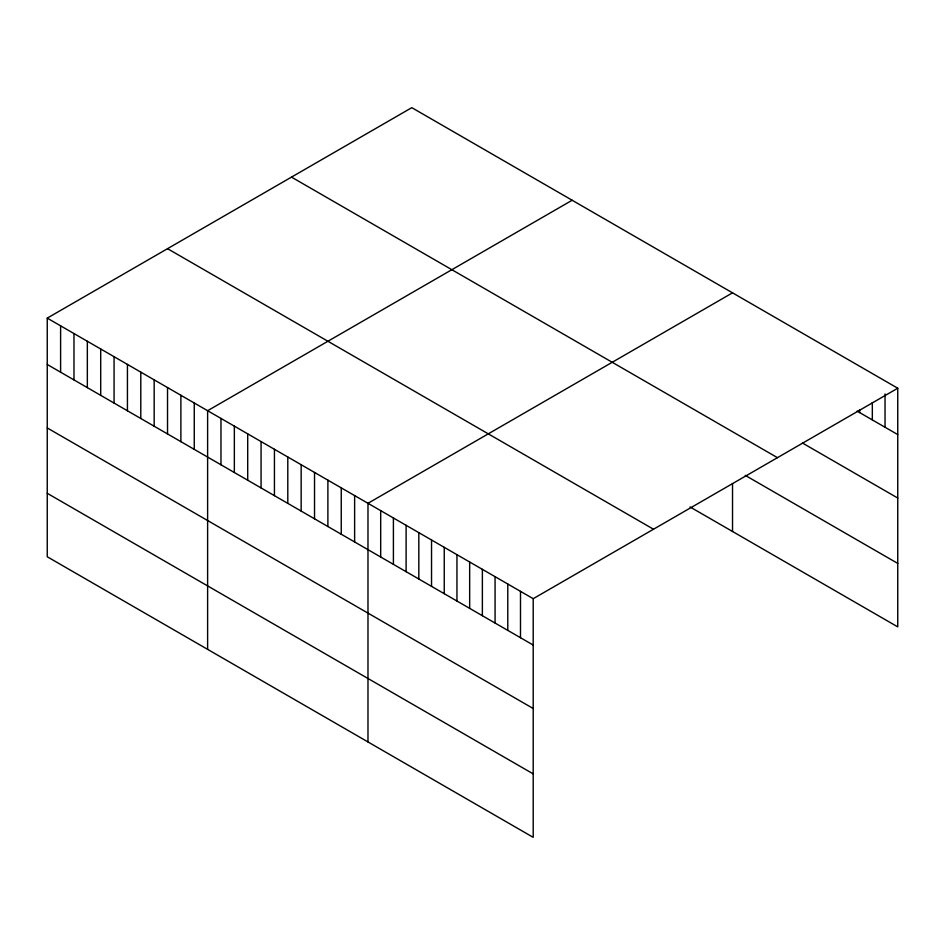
<?xml version="1.0" encoding="UTF-8"?>
<svg xmlns="http://www.w3.org/2000/svg" width="945" height="945" viewBox="0 0 945 945"><rect width="100%" height="100%" fill="white"/><g stroke="black" fill="none" stroke-linecap="round" stroke-linejoin="round"><path stroke-width="1.42" d="M47.25 318.122L533.204 598.693L533.204 837.341L47.25 556.77L47.25 318.122L411.796 107.659L897.75 388.23L897.75 626.878L690.004 506.933M572.162 200.245L207.616 410.709L207.616 649.357M732.529 292.832L367.983 503.295L367.983 741.943M533.204 598.693L897.75 388.23M857.08 411.11L897.75 434.582M802.423 443.004L897.75 498.039M291.497 177.117L777.451 457.675M745.239 475.359L897.75 563.421M167.548 248.677L653.503 529.235M47.25 364.486L533.204 645.057M47.25 427.943L533.204 708.502M47.25 493.314L533.204 773.884M885.04 393.923L885.04 427.246M872.329 402.523L872.329 419.911M859.619 409.681L859.619 412.575M732.529 483.533L732.529 531.48M520.494 591.357L520.494 637.71M507.784 584.022L507.784 630.374M495.074 576.674L495.074 623.038M482.375 569.339L482.375 615.703M469.665 562.003L469.665 608.367M456.955 554.668L456.955 601.02M444.244 547.332L444.244 593.684M431.534 539.985L431.534 586.349M418.824 532.649L418.824 579.013M406.114 525.314L406.114 571.678M393.404 517.978L393.404 564.33M380.693 510.643L380.693 556.995M354.623 495.582L354.623 541.946M341.251 487.868L341.251 534.232M327.891 480.154L327.891 526.519M314.531 472.441L314.531 518.793M301.16 464.727L301.16 511.08M287.8 457.002L287.8 503.366M274.44 449.288L274.44 495.652M261.068 441.575L261.068 487.939M247.708 433.861L247.708 480.225M234.348 426.148L234.348 472.5M220.976 418.434L220.976 464.786M194.257 402.995L194.257 449.359M180.885 395.282L180.885 441.646M167.525 387.568L167.525 433.932M154.165 379.855L154.165 426.207M140.793 372.141L140.793 418.493M127.433 364.416L127.433 410.78M114.073 356.702L114.073 403.066M100.702 348.988L100.702 395.353M87.342 341.275L87.342 387.639M73.982 333.561L73.982 379.914M60.61 325.848L60.61 372.2"/></g></svg>
